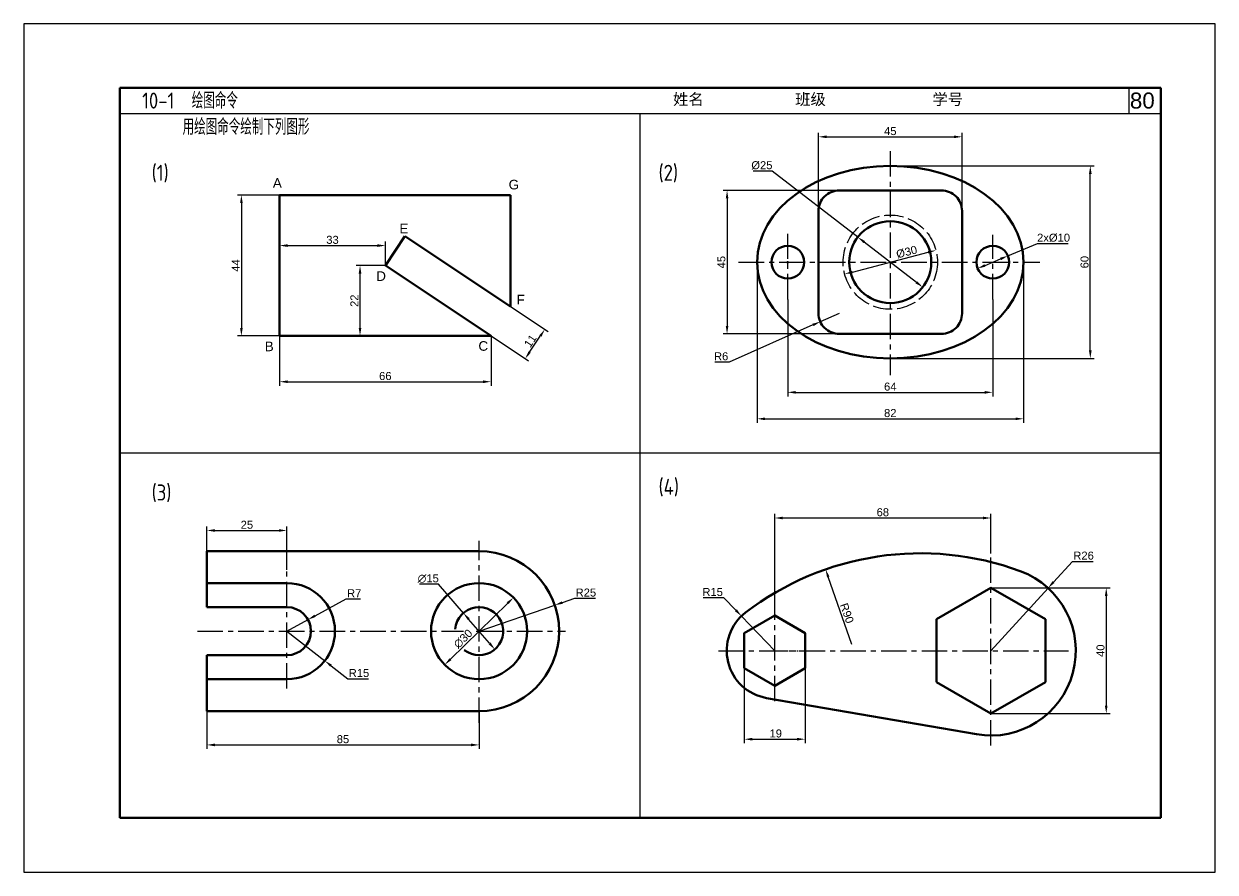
# Model space of a CAD drawing. Header units: millimetres. Extents: x 2253 to 3450, y 832 to 1419.
# Drawn here: x 2257.7 to 2629.7, y 1154.1 to 1419.1 of the extents above; entities that cross this region are included whole.
import ezdxf

# ---------------------------------------------------------------- set-up
doc = ezdxf.new("R2010")
doc.units = ezdxf.units.MM
doc.header["$LTSCALE"] = 0.5
doc.linetypes.add('ACAD_ISO02W100', pattern=[15, 12, -3])
doc.linetypes.add('CENTER', pattern=[50.8, 31.75, -6.35, 6.35, -6.35])
for name, color, linetype in [('中心线层', 1, 'CENTER'), ('图层3', 1, 'CENTER'), ('文字', 7, 'Continuous'), ('文字层', 7, 'Continuous'), ('细实线', 7, 'Continuous'), ('细实线层', 7, 'Continuous'), ('虚线层', 7, 'ACAD_ISO02W100')]:
    doc.layers.add(name, color=color, linetype=linetype)
doc.layers.add('粗实线', color=7, linetype='Continuous', lineweight=53)
doc.layers.add('粗实线层', color=7, linetype='Continuous', lineweight=53)
doc.styles.add('dim', font='ARIAL.TTF')
doc.styles.add('样式 1', font='ARIAL.TTF', dxfattribs={"height": 5})
doc.styles.add('汉字', font='gbenor.shx', dxfattribs={"height": 5, "bigfont": 'gbcbig.shx'})
doc.dimstyles.new('GB-35', dxfattribs={"dimtxt": 2.5, "dimasz": 2.5, "dimexe": 1.25, "dimexo": 0, "dimgap": 0.5, "dimtad": 1, "dimdec": 0, "dimdsep": 46, "dimtxsty": 'dim', "dimcen": 2.5, "dimadec": 0, "dimazin": 2, "dimtfac": 1, "dimtdec": 0, "dimtmove": 0, "dimatfit": 3, "dimfxl": 0, "dimarcsym": 0})
doc.dimstyles.new('GB-35$3', dxfattribs={"dimtxt": 2.5, "dimasz": 2.5, "dimexe": 1.25, "dimexo": 0, "dimgap": 0.5, "dimtad": 1, "dimtoh": 1, "dimdec": 0, "dimdsep": 46, "dimtxsty": 'dim', "dimcen": 2.5, "dimadec": 0, "dimazin": 2, "dimtfac": 1, "dimtdec": 0, "dimtmove": 0, "dimatfit": 2, "dimfxl": 0, "dimarcsym": 0})
doc.dimstyles.new('GB-35$4', dxfattribs={"dimtxt": 2.5, "dimasz": 2.5, "dimexe": 1.25, "dimexo": 0, "dimgap": 0.5, "dimtad": 1, "dimtoh": 1, "dimdec": 0, "dimdsep": 46, "dimtxsty": 'dim', "dimcen": 2.5, "dimadec": 0, "dimazin": 2, "dimtfac": 1, "dimtdec": 0, "dimtmove": 0, "dimatfit": 1, "dimfxl": 0, "dimarcsym": 0})

# ---------------------------------------------------------------- blocks, each defined once
blk = doc.blocks.new('*D67')
at = {"layer": 'Defpoints', "color": 0}
for p in [(2337.54, 1321.61), (2403.54, 1321.61), (2403.54, 1307.3)]:
    blk.add_point(p, dxfattribs=at)
at = {"layer": '细实线层', "color": 0, "lineweight": -2}
for p, q in [((2337.54, 1321.61), (2337.54, 1306.05)), ((2403.54, 1321.61), (2403.54, 1306.05)), ((2340.04, 1307.3), (2401.04, 1307.3))]:
    blk.add_line(p, q, dxfattribs=at)
at = {"layer": '细实线层', "color": 0}
for points in [[(2340.04, 1307.72), (2340.04, 1306.88), (2337.54, 1307.3)], [(2401.04, 1307.72), (2401.04, 1306.88), (2403.54, 1307.3)]]:
    blk.add_solid(points, dxfattribs=at)
at = {"layer": '细实线层', "color": 0, "insert": (2370.54, 1309.08), "char_height": 2.5, "attachment_point": 5, "style": 'dim'}
blk.add_mtext('66', dxfattribs=at)
blk = doc.blocks.new('*D68')
at = {"layer": 'Defpoints', "color": 0}
for p in [(2337.54, 1365.61), (2325.59, 1321.61), (2337.54, 1321.61)]:
    blk.add_point(p, dxfattribs=at)
at = {"layer": '细实线层', "color": 0, "lineweight": -2}
for p, q in [((2337.54, 1365.61), (2324.34, 1365.61)), ((2325.59, 1363.11), (2325.59, 1324.11)), ((2337.54, 1321.61), (2324.34, 1321.61))]:
    blk.add_line(p, q, dxfattribs=at)
at = {"layer": '细实线层', "color": 0}
for points in [[(2325.18, 1363.11), (2326.01, 1363.11), (2325.59, 1365.61)], [(2325.18, 1324.11), (2326.01, 1324.11), (2325.59, 1321.61)]]:
    blk.add_solid(points, dxfattribs=at)
at = {"layer": '细实线层', "color": 0, "insert": (2323.84, 1343.61), "char_height": 2.5, "attachment_point": 5, "rotation": 90, "style": 'dim'}
blk.add_mtext('44', dxfattribs=at)
blk = doc.blocks.new('*D69')
at = {"layer": 'Defpoints', "color": 0}
for p in [(2370.54, 1349.83), (2337.54, 1343.61), (2370.54, 1343.61)]:
    blk.add_point(p, dxfattribs=at)
at = {"layer": '细实线层', "color": 0, "lineweight": -2}
for p, q in [((2337.54, 1343.61), (2337.54, 1351.08)), ((2370.54, 1343.61), (2370.54, 1351.08)), ((2340.04, 1349.83), (2368.04, 1349.83))]:
    blk.add_line(p, q, dxfattribs=at)
at = {"layer": '细实线层', "color": 0}
for points in [[(2340.04, 1350.25), (2340.04, 1349.41), (2337.54, 1349.83)], [(2368.04, 1350.25), (2368.04, 1349.41), (2370.54, 1349.83)]]:
    blk.add_solid(points, dxfattribs=at)
at = {"layer": '细实线层', "color": 0, "insert": (2354.04, 1351.61), "char_height": 2.5, "attachment_point": 5, "style": 'dim'}
blk.add_mtext('33', dxfattribs=at)
blk = doc.blocks.new('*D70')
at = {"layer": 'Defpoints', "color": 0}
for p in [(2362.64, 1343.61), (2370.54, 1343.61), (2370.54, 1321.61)]:
    blk.add_point(p, dxfattribs=at)
at = {"layer": '细实线层', "color": 0, "lineweight": -2}
for p, q in [((2370.54, 1343.61), (2361.39, 1343.61)), ((2362.64, 1324.11), (2362.64, 1341.11)), ((2370.54, 1321.61), (2361.39, 1321.61))]:
    blk.add_line(p, q, dxfattribs=at)
at = {"layer": '细实线层', "color": 0}
for points in [[(2362.22, 1341.11), (2363.05, 1341.11), (2362.64, 1343.61)], [(2362.22, 1324.11), (2363.05, 1324.11), (2362.64, 1321.61)]]:
    blk.add_solid(points, dxfattribs=at)
at = {"layer": '细实线层', "color": 0, "insert": (2360.88, 1332.61), "char_height": 2.5, "attachment_point": 5, "rotation": 90, "style": 'dim'}
blk.add_mtext('22', dxfattribs=at)
blk = doc.blocks.new('*D71')
at = {"layer": 'Defpoints', "color": 0}
for p in [(2409.64, 1330.76), (2403.54, 1321.61), (2420.32, 1323.64)]:
    blk.add_point(p, dxfattribs=at)
at = {"layer": '细实线层', "color": 0, "lineweight": -2}
for p, q in [((2409.64, 1330.76), (2421.36, 1322.95)), ((2403.54, 1321.61), (2415.25, 1313.79)), ((2415.6, 1316.57), (2418.93, 1321.56))]:
    blk.add_line(p, q, dxfattribs=at)
at = {"layer": '细实线层', "color": 0}
for points in [[(2418.58, 1321.79), (2419.28, 1321.33), (2420.32, 1323.64)], [(2415.25, 1316.8), (2415.95, 1316.34), (2414.21, 1314.49)]]:
    blk.add_solid(points, dxfattribs=at)
at = {"layer": '细实线层', "color": 0, "insert": (2415.8, 1320.04), "char_height": 2.5, "attachment_point": 5, "rotation": 56.3099, "style": 'dim'}
blk.add_mtext('11', dxfattribs=at)
blk = doc.blocks.new('*D72')
at = {"layer": 'Defpoints', "color": 0}
for p in [(2528.21, 1374.73), (2590.66, 1374.73), (2528.21, 1314.57)]:
    blk.add_point(p, dxfattribs=at)
at = {"layer": '细实线层', "color": 0, "lineweight": -2}
for p, q in [((2528.21, 1374.73), (2591.91, 1374.73)), ((2590.66, 1317.07), (2590.66, 1372.23)), ((2528.21, 1314.57), (2591.91, 1314.57))]:
    blk.add_line(p, q, dxfattribs=at)
at = {"layer": '细实线层', "color": 0}
for points in [[(2590.24, 1372.23), (2591.08, 1372.23), (2590.66, 1374.73)], [(2590.24, 1317.07), (2591.08, 1317.07), (2590.66, 1314.57)]]:
    blk.add_solid(points, dxfattribs=at)
at = {"layer": '细实线层', "color": 0, "insert": (2588.88, 1344.65), "char_height": 2.5, "attachment_point": 5, "rotation": 90, "style": 'dim'}
blk.add_mtext('60', dxfattribs=at)
blk = doc.blocks.new('*D73')
at = {"layer": 'Defpoints', "color": 0}
for p in [(2486.61, 1344.65), (2569.81, 1344.65), (2569.81, 1295.72)]:
    blk.add_point(p, dxfattribs=at)
at = {"layer": '细实线层', "color": 0, "lineweight": -2}
for p, q in [((2486.61, 1344.65), (2486.61, 1294.47)), ((2569.81, 1344.65), (2569.81, 1294.47)), ((2489.11, 1295.72), (2567.31, 1295.72))]:
    blk.add_line(p, q, dxfattribs=at)
at = {"layer": '细实线层', "color": 0}
for points in [[(2489.11, 1296.14), (2489.11, 1295.3), (2486.61, 1295.72)], [(2567.31, 1296.14), (2567.31, 1295.3), (2569.81, 1295.72)]]:
    blk.add_solid(points, dxfattribs=at)
at = {"layer": '细实线层', "color": 0, "insert": (2528.21, 1297.5), "char_height": 2.5, "attachment_point": 5, "style": 'dim'}
blk.add_mtext('82', dxfattribs=at)
blk = doc.blocks.new('*D74')
at = {"layer": 'Defpoints', "color": 0}
for p in [(2496.21, 1333.03), (2560.21, 1333.03), (2560.21, 1303.99)]:
    blk.add_point(p, dxfattribs=at)
at = {"layer": '细实线层', "color": 0, "lineweight": -2}
for p, q in [((2496.21, 1333.03), (2496.21, 1302.74)), ((2560.21, 1333.03), (2560.21, 1302.74)), ((2498.71, 1303.99), (2557.71, 1303.99))]:
    blk.add_line(p, q, dxfattribs=at)
at = {"layer": '细实线层', "color": 0}
for points in [[(2498.71, 1304.41), (2498.71, 1303.57), (2496.21, 1303.99)], [(2557.71, 1304.41), (2557.71, 1303.57), (2560.21, 1303.99)]]:
    blk.add_solid(points, dxfattribs=at)
at = {"layer": '细实线层', "color": 0, "insert": (2528.21, 1305.77), "char_height": 2.5, "attachment_point": 5, "style": 'dim'}
blk.add_mtext('64', dxfattribs=at)
blk = doc.blocks.new('*D75')
at = {"layer": 'Defpoints', "color": 0}
for p in [(2512.21, 1367.05), (2477.24, 1322.25), (2512.21, 1322.25)]:
    blk.add_point(p, dxfattribs=at)
at = {"layer": '细实线层', "color": 0, "lineweight": -2}
for p, q in [((2512.21, 1367.05), (2475.99, 1367.05)), ((2477.24, 1364.55), (2477.24, 1324.75)), ((2512.21, 1322.25), (2475.99, 1322.25))]:
    blk.add_line(p, q, dxfattribs=at)
at = {"layer": '细实线层', "color": 0}
for points in [[(2476.83, 1364.55), (2477.66, 1364.55), (2477.24, 1367.05)], [(2476.83, 1324.75), (2477.66, 1324.75), (2477.24, 1322.25)]]:
    blk.add_solid(points, dxfattribs=at)
at = {"layer": '细实线层', "color": 0, "insert": (2475.47, 1344.65), "char_height": 2.5, "attachment_point": 5, "rotation": 90, "style": 'dim'}
blk.add_mtext('45', dxfattribs=at)
blk = doc.blocks.new('*D76')
at = {"layer": 'Defpoints', "color": 0}
for p in [(2550.61, 1383.81), (2505.81, 1344.65), (2550.61, 1344.65)]:
    blk.add_point(p, dxfattribs=at)
at = {"layer": '细实线层', "color": 0, "lineweight": -2}
for p, q in [((2505.81, 1344.65), (2505.81, 1385.06)), ((2550.61, 1344.65), (2550.61, 1385.06)), ((2508.31, 1383.81), (2548.11, 1383.81))]:
    blk.add_line(p, q, dxfattribs=at)
at = {"layer": '细实线层', "color": 0}
for points in [[(2508.31, 1384.22), (2508.31, 1383.39), (2505.81, 1383.81)], [(2548.11, 1384.22), (2548.11, 1383.39), (2550.61, 1383.81)]]:
    blk.add_solid(points, dxfattribs=at)
at = {"layer": '细实线层', "color": 0, "insert": (2528.21, 1385.58), "char_height": 2.5, "attachment_point": 5, "style": 'dim'}
blk.add_mtext('45', dxfattribs=at)
blk = doc.blocks.new('*D77')
at = {"layer": 'Defpoints', "color": 0}
for p in [(2564.93, 1346.62), (2555.48, 1342.67)]:
    blk.add_point(p, dxfattribs=at)
at = {"layer": '细实线层', "color": 0, "lineweight": -2}
for p, q in [((2564.93, 1346.62), (2574.16, 1350.48)), ((2574.16, 1350.48), (2583.71, 1350.48)), ((2557.79, 1343.64), (2562.63, 1345.66))]:
    blk.add_line(p, q, dxfattribs=at)
at = {"layer": '细实线层', "color": 0}
for points in [[(2557.63, 1344.02), (2557.95, 1343.25), (2555.48, 1342.67)], [(2562.47, 1346.04), (2562.79, 1345.27), (2564.93, 1346.62)]]:
    blk.add_solid(points, dxfattribs=at)
at = {"layer": '细实线层', "color": 0, "insert": (2579.19, 1352.25), "char_height": 2.5, "attachment_point": 5, "style": 'dim'}
blk.add_mtext('2{\\fArial|b0|i0|c0|p32;x}%%C10', dxfattribs=at)
blk = doc.blocks.new('*D78')
at = {"layer": 'Defpoints', "color": 0}
for p in [(2512.21, 1328.65), (2506.36, 1326.06)]:
    blk.add_point(p, dxfattribs=at)
at = {"layer": '细实线层', "color": 0, "lineweight": -2}
for p, q in [((2512.21, 1328.65), (2506.36, 1326.06)), ((2504.07, 1325.04), (2477.92, 1313.46)), ((2477.92, 1313.46), (2473.39, 1313.46))]:
    blk.add_line(p, q, dxfattribs=at)
at = {"layer": '细实线层', "color": 0}
blk.add_solid([(2503.9, 1325.42), (2504.24, 1324.66), (2506.36, 1326.06)], dxfattribs=at)
at = {"layer": '细实线层', "color": 0, "insert": (2475.4, 1315.23), "char_height": 2.5, "attachment_point": 5, "style": 'dim'}
blk.add_mtext('R6', dxfattribs=at)
blk = doc.blocks.new('*D79')
at = {"layer": 'Defpoints', "color": 0}
for p in [(2339.81, 1260.84), (2314.81, 1254.39), (2339.81, 1248.56)]:
    blk.add_point(p, dxfattribs=at)
at = {"layer": '细实线层', "color": 0, "lineweight": -2}
for p, q in [((2314.81, 1254.39), (2314.81, 1262.09)), ((2339.81, 1248.56), (2339.81, 1262.09)), ((2317.31, 1260.84), (2337.31, 1260.84))]:
    blk.add_line(p, q, dxfattribs=at)
at = {"layer": '细实线层', "color": 0}
for points in [[(2317.31, 1261.25), (2317.31, 1260.42), (2314.81, 1260.84)], [(2337.31, 1261.25), (2337.31, 1260.42), (2339.81, 1260.84)]]:
    blk.add_solid(points, dxfattribs=at)
at = {"layer": '细实线层', "color": 0, "insert": (2327.31, 1262.61), "char_height": 2.5, "attachment_point": 5, "style": 'dim'}
blk.add_mtext('25', dxfattribs=at)
blk = doc.blocks.new('*D80')
at = {"layer": 'Defpoints', "color": 0}
for p in [(2394.9, 1235.06), (2404.71, 1223.71)]:
    blk.add_point(p, dxfattribs=at)
at = {"layer": '细实线层', "color": 0, "lineweight": -2}
for p, q in [((2387.15, 1244.03), (2381.22, 1244.03)), ((2394.9, 1235.06), (2387.15, 1244.03)), ((2403.08, 1225.61), (2396.54, 1233.17))]:
    blk.add_line(p, q, dxfattribs=at)
at = {"layer": '细实线层', "color": 0}
for points in [[(2396.85, 1233.44), (2396.22, 1232.9), (2394.9, 1235.06)], [(2403.39, 1225.88), (2402.76, 1225.33), (2404.71, 1223.71)]]:
    blk.add_solid(points, dxfattribs=at)
at = {"layer": '细实线层', "color": 0, "insert": (2383.94, 1245.81), "char_height": 2.5, "attachment_point": 5, "style": 'dim'}
blk.add_mtext('∅15', dxfattribs=at)
blk = doc.blocks.new('*D81')
at = {"layer": 'Defpoints', "color": 0}
for p in [(2410.53, 1239.88), (2389.09, 1218.89)]:
    blk.add_point(p, dxfattribs=at)
at = {"layer": '细实线层', "color": 0, "lineweight": -2}
blk.add_line((2408.74, 1238.13), (2390.87, 1220.64), dxfattribs=at)
at = {"layer": '细实线层', "color": 0}
for points in [[(2408.45, 1238.43), (2409.03, 1237.83), (2410.53, 1239.88)], [(2390.58, 1220.94), (2391.17, 1220.35), (2389.09, 1218.89)]]:
    blk.add_solid(points, dxfattribs=at)
at = {"layer": '细实线层', "color": 0, "insert": (2394.82, 1227), "char_height": 2.5, "attachment_point": 5, "rotation": 44.3908, "style": 'dim'}
blk.add_mtext('∅30', dxfattribs=at)
blk = doc.blocks.new('*D82')
at = {"layer": 'Defpoints', "color": 0}
for p in [(2423.45, 1237.52), (2399.81, 1229.39)]:
    blk.add_point(p, dxfattribs=at)
at = {"layer": '细实线层', "color": 0, "lineweight": -2}
for p, q in [((2425.81, 1238.33), (2429.67, 1239.66)), ((2429.67, 1239.66), (2436.16, 1239.66)), ((2399.81, 1229.39), (2423.45, 1237.52))]:
    blk.add_line(p, q, dxfattribs=at)
at = {"layer": '细实线层', "color": 0}
blk.add_solid([(2425.68, 1238.72), (2425.95, 1237.94), (2423.45, 1237.52)], dxfattribs=at)
at = {"layer": '细实线层', "color": 0, "insert": (2433.16, 1241.43), "char_height": 2.5, "attachment_point": 5, "style": 'dim'}
blk.add_mtext('R25', dxfattribs=at)
blk = doc.blocks.new('*D83')
at = {"layer": 'Defpoints', "color": 0}
for p in [(2346.39, 1232.99), (2339.81, 1229.39)]:
    blk.add_point(p, dxfattribs=at)
at = {"layer": '细实线层', "color": 0, "lineweight": -2}
for p, q in [((2348.58, 1234.18), (2358.29, 1239.49)), ((2358.29, 1239.49), (2362.82, 1239.49)), ((2339.81, 1229.39), (2346.39, 1232.99))]:
    blk.add_line(p, q, dxfattribs=at)
at = {"layer": '细实线层', "color": 0}
blk.add_solid([(2348.38, 1234.55), (2348.78, 1233.82), (2346.39, 1232.99)], dxfattribs=at)
at = {"layer": '细实线层', "color": 0, "insert": (2360.81, 1241.24), "char_height": 2.5, "attachment_point": 5, "style": 'dim'}
blk.add_mtext('R7', dxfattribs=at)
blk = doc.blocks.new('*D84')
at = {"layer": 'Defpoints', "color": 0}
for p in [(2339.81, 1229.39), (2351.62, 1220.15)]:
    blk.add_point(p, dxfattribs=at)
at = {"layer": '细实线层', "color": 0, "lineweight": -2}
for p, q in [((2339.81, 1229.39), (2351.62, 1220.15)), ((2353.59, 1218.61), (2358.81, 1214.53)), ((2358.81, 1214.53), (2365.3, 1214.53))]:
    blk.add_line(p, q, dxfattribs=at)
at = {"layer": '细实线层', "color": 0}
blk.add_solid([(2353.85, 1218.93), (2353.33, 1218.28), (2351.62, 1220.15)], dxfattribs=at)
at = {"layer": '细实线层', "color": 0, "insert": (2362.3, 1216.3), "char_height": 2.5, "attachment_point": 5, "style": 'dim'}
blk.add_mtext('R15', dxfattribs=at)
blk = doc.blocks.new('*D85')
at = {"layer": 'Defpoints', "color": 0}
for p in [(2314.81, 1204.39), (2399.81, 1204.39), (2399.81, 1193.86)]:
    blk.add_point(p, dxfattribs=at)
at = {"layer": '细实线层', "color": 0, "lineweight": -2}
for p, q in [((2314.81, 1204.39), (2314.81, 1192.61)), ((2399.81, 1204.39), (2399.81, 1192.61)), ((2317.31, 1193.86), (2397.31, 1193.86))]:
    blk.add_line(p, q, dxfattribs=at)
at = {"layer": '细实线层', "color": 0}
for points in [[(2317.31, 1194.28), (2317.31, 1193.44), (2314.81, 1193.86)], [(2397.31, 1194.28), (2397.31, 1193.44), (2399.81, 1193.86)]]:
    blk.add_solid(points, dxfattribs=at)
at = {"layer": '细实线层', "color": 0, "insert": (2357.31, 1195.64), "char_height": 2.5, "attachment_point": 5, "style": 'dim'}
blk.add_mtext('85', dxfattribs=at)
blk = doc.blocks.new('*D86')
at = {"layer": 'Defpoints', "color": 0}
for p in [(2559.63, 1264.74), (2559.63, 1253.61), (2492.13, 1238.18)]:
    blk.add_point(p, dxfattribs=at)
at = {"layer": '细实线层', "color": 0, "lineweight": -2}
for p, q in [((2492.13, 1238.18), (2492.13, 1265.99)), ((2559.63, 1253.61), (2559.63, 1265.99)), ((2494.63, 1264.74), (2557.13, 1264.74))]:
    blk.add_line(p, q, dxfattribs=at)
at = {"layer": '细实线层', "color": 0}
for points in [[(2494.63, 1265.16), (2494.63, 1264.32), (2492.13, 1264.74)], [(2557.13, 1265.16), (2557.13, 1264.32), (2559.63, 1264.74)]]:
    blk.add_solid(points, dxfattribs=at)
at = {"layer": '细实线层', "color": 0, "insert": (2525.88, 1266.52), "char_height": 2.5, "attachment_point": 5, "style": 'dim'}
blk.add_mtext('68', dxfattribs=at)
blk = doc.blocks.new('*D87')
at = {"layer": 'Defpoints', "color": 0}
for p in [(2481.74, 1234.11), (2492.13, 1223.29)]:
    blk.add_point(p, dxfattribs=at)
at = {"layer": '细实线层', "color": 0, "lineweight": -2}
for p, q in [((2476.24, 1239.83), (2469.74, 1239.83)), ((2480.01, 1235.91), (2476.24, 1239.83)), ((2492.13, 1223.29), (2481.74, 1234.11))]:
    blk.add_line(p, q, dxfattribs=at)
at = {"layer": '细实线层', "color": 0}
blk.add_solid([(2480.31, 1236.2), (2479.71, 1235.62), (2481.74, 1234.11)], dxfattribs=at)
at = {"layer": '细实线层', "color": 0, "insert": (2472.74, 1241.61), "char_height": 2.5, "attachment_point": 5, "style": 'dim'}
blk.add_mtext('R15', dxfattribs=at)
blk = doc.blocks.new('*D88')
at = {"layer": 'Defpoints', "color": 0}
for p in [(2577.49, 1242.87), (2559.63, 1223.29)]:
    blk.add_point(p, dxfattribs=at)
at = {"layer": '细实线层', "color": 0, "lineweight": -2}
for p, q in [((2579.17, 1244.72), (2585.08, 1251.19)), ((2585.08, 1251.19), (2591.55, 1251.19)), ((2559.63, 1223.29), (2577.49, 1242.87))]:
    blk.add_line(p, q, dxfattribs=at)
at = {"layer": '细实线层', "color": 0}
blk.add_solid([(2578.87, 1245), (2579.48, 1244.44), (2577.49, 1242.87)], dxfattribs=at)
at = {"layer": '细实线层', "color": 0, "insert": (2588.56, 1252.97), "char_height": 2.5, "attachment_point": 5, "style": 'dim'}
blk.add_mtext('R26', dxfattribs=at)
blk = doc.blocks.new('*D89')
at = {"layer": 'Defpoints', "color": 0}
for p in [(2482.63, 1228.78), (2501.63, 1228.78), (2501.63, 1195.64)]:
    blk.add_point(p, dxfattribs=at)
at = {"layer": '细实线', "color": 0, "lineweight": -2}
for p, q in [((2482.63, 1228.78), (2482.63, 1194.39)), ((2501.63, 1228.78), (2501.63, 1194.39)), ((2485.13, 1195.64), (2499.13, 1195.64))]:
    blk.add_line(p, q, dxfattribs=at)
at = {"layer": '细实线', "color": 0}
for points in [[(2485.13, 1196.06), (2485.13, 1195.22), (2482.63, 1195.64)], [(2499.13, 1196.06), (2499.13, 1195.22), (2501.63, 1195.64)]]:
    blk.add_solid(points, dxfattribs=at)
at = {"layer": '细实线', "color": 0, "insert": (2492.44, 1197.42), "char_height": 2.5, "attachment_point": 5, "style": 'dim'}
blk.add_mtext('19', dxfattribs=at)
blk = doc.blocks.new('*D90')
at = {"layer": 'Defpoints', "color": 0}
for p in [(2518.08, 1352.47), (2538.34, 1336.83)]:
    blk.add_point(p, dxfattribs=at)
at = {"layer": '细实线', "color": 0, "lineweight": -2}
for p, q in [((2491.32, 1373.12), (2485.4, 1373.12)), ((2518.08, 1352.47), (2491.32, 1373.12)), ((2536.36, 1338.35), (2520.06, 1350.94))]:
    blk.add_line(p, q, dxfattribs=at)
at = {"layer": '细实线', "color": 0}
for points in [[(2520.31, 1351.27), (2519.8, 1350.61), (2518.08, 1352.47)], [(2536.62, 1338.68), (2536.11, 1338.02), (2538.34, 1336.83)]]:
    blk.add_solid(points, dxfattribs=at)
at = {"layer": '细实线', "color": 0, "insert": (2488.11, 1374.89), "char_height": 2.5, "attachment_point": 5, "style": 'dim'}
blk.add_mtext('%%c25', dxfattribs=at)
blk = doc.blocks.new('*D91')
at = {"layer": 'Defpoints', "color": 0}
for p in [(2542.45, 1348.36), (2513.96, 1340.94)]:
    blk.add_point(p, dxfattribs=at)
at = {"layer": '细实线', "color": 0, "lineweight": -2}
blk.add_line((2516.38, 1341.57), (2540.04, 1347.73), dxfattribs=at)
at = {"layer": '细实线', "color": 0}
for points in [[(2539.93, 1348.13), (2540.14, 1347.32), (2542.45, 1348.36)], [(2516.28, 1341.97), (2516.49, 1341.17), (2513.96, 1340.94)]]:
    blk.add_solid(points, dxfattribs=at)
at = {"layer": '细实线', "color": 0, "insert": (2533.33, 1347.82), "char_height": 2.5, "attachment_point": 5, "rotation": 14.5928, "style": 'dim'}
blk.add_mtext('%%c30', dxfattribs=at)
blk = doc.blocks.new('*D92')
at = {"layer": 'Defpoints', "color": 0}
for p in [(2559.63, 1242.92), (2559.63, 1203.66), (2595.64, 1203.66)]:
    blk.add_point(p, dxfattribs=at)
at = {"layer": '细实线', "color": 0, "lineweight": -2}
for p, q in [((2559.63, 1242.92), (2596.89, 1242.92)), ((2595.64, 1240.42), (2595.64, 1206.16)), ((2559.63, 1203.66), (2596.89, 1203.66))]:
    blk.add_line(p, q, dxfattribs=at)
at = {"layer": '细实线', "color": 0}
for points in [[(2595.22, 1240.42), (2596.05, 1240.42), (2595.64, 1242.92)], [(2595.22, 1206.16), (2596.05, 1206.16), (2595.64, 1203.66)]]:
    blk.add_solid(points, dxfattribs=at)
at = {"layer": '细实线', "color": 0, "insert": (2593.86, 1223.29), "char_height": 2.5, "attachment_point": 5, "rotation": 90, "style": 'dim'}
blk.add_mtext('40', dxfattribs=at)

msp = doc.modelspace()

# ---------------------------------------------------------------- linework, layer by layer
at = {"layer": '中心线层', "color": 7, "ltscale": 0.1}
msp.add_line((2492.13, 1223.29), (2505.7, 1223.29), dxfattribs=at)
at = {"layer": '图层3', "color": 7, "ltscale": 0.5}
for p, q in [((2528.21, 1379.3), (2528.21, 1309.4)), ((2496.21, 1333.03), (2496.21, 1353.45)), ((2560.21, 1333.03), (2560.21, 1353.23)), ((2480.85, 1344.65), (2574.95, 1344.65)), ((2399.81, 1200.75), (2399.81, 1257.62)), ((2559.63, 1193.69), (2559.63, 1253.61)), ((2339.81, 1211.49), (2339.81, 1248.56)), ((2492.13, 1207.5), (2492.13, 1238.18)), ((2311.91, 1229.39), (2394.96, 1229.39)), ((2398.93, 1229.39), (2426.83, 1229.39)), ((2474.53, 1223.29), (2583.9, 1223.29))]:
    msp.add_line(p, q, dxfattribs=at)
at = {"layer": '文字层'}
msp.add_line((2516.22, 1225.19), (2508.84, 1246.32), dxfattribs=at)
msp.add_solid([(2509.23, 1246.45), (2508.45, 1246.18), (2508.02, 1248.68)], dxfattribs=at)
at = {"layer": '粗实线', "color": 7}
for p, q in [((2612.66, 1399.1), (2287.66, 1399.1)), ((2287.66, 1399.1), (2287.66, 1171.1)), ((2612.66, 1171.1), (2612.66, 1399.1)), ((2287.66, 1171.1), (2612.66, 1171.1))]:
    msp.add_line(p, q, dxfattribs=at)
at = {"layer": '粗实线层', "color": 7, "ltscale": 3}
for p, q in [((2337.54, 1365.61), (2337.54, 1321.61)), ((2409.64, 1365.61), (2337.54, 1365.61)), ((2409.64, 1330.76), (2409.64, 1365.61)), ((2370.54, 1343.61), (2376.64, 1352.76)), ((2376.64, 1352.76), (2409.64, 1330.76)), ((2403.54, 1321.61), (2370.54, 1343.61)), ((2337.54, 1321.61), (2403.54, 1321.61))]:
    msp.add_line(p, q, dxfattribs=at)
at = {"layer": '粗实线层', "color": 7, "ltscale": 0.5}
for p, q in [((2314.81, 1236.89), (2314.81, 1254.39)), ((2314.81, 1254.39), (2399.81, 1254.39)), ((2339.81, 1244.39), (2314.81, 1244.39)), ((2339.81, 1236.89), (2314.81, 1236.89)), ((2339.81, 1221.89), (2314.81, 1221.89)), ((2314.81, 1221.89), (2314.81, 1204.39)), ((2339.81, 1214.39), (2314.81, 1214.39)), ((2314.81, 1204.39), (2399.81, 1204.39))]:
    msp.add_line(p, q, dxfattribs=at)
at = {"layer": '粗实线层', "color": 7, "ltscale": 0.1}
msp.add_line((2489.58, 1208.51), (2555.12, 1197.18), dxfattribs=at)
at = {"layer": '粗实线层', "color": 7}
msp.add_lwpolyline([(2505.81, 1328.65, 0.414214), (2512.21, 1322.25), (2544.21, 1322.25, 0.414214), (2550.61, 1328.65), (2550.61, 1360.65, 0.414214), (2544.21, 1367.05), (2512.21, 1367.05, 0.414214), (2505.81, 1360.65)], format="xyb", close=True, dxfattribs=at)
at = {"layer": '粗实线层', "color": 7, "ltscale": 0.1}
for points in [[(2542.63, 1213.48), (2559.63, 1203.66), (2576.63, 1213.48), (2576.63, 1233.11), (2559.63, 1242.92), (2542.63, 1233.11)], [(2482.63, 1217.81), (2492.13, 1212.32), (2501.63, 1217.81), (2501.63, 1228.78), (2492.13, 1234.26), (2482.63, 1228.78)]]:
    msp.add_lwpolyline(points, close=True, dxfattribs=at)
at = {"layer": '粗实线层', "color": 7}
for centre, radius in [((2528.21, 1344.65), 12.8), ((2496.21, 1344.65), 5.12), ((2560.21, 1344.65), 5.12)]:
    msp.add_circle(centre, radius, dxfattribs=at)
at = {"layer": '粗实线层', "color": 7, "ltscale": 0.5}
msp.add_circle((2399.81, 1229.39), 15, dxfattribs=at)
for centre, radius, start, end in [((2399.81, 1229.39), 25, 270, 90), ((2339.81, 1229.39), 15, 270, 90), ((2339.81, 1229.39), 7.5, 270, 90), ((2399.81, 1229.39), 7.5, 232.0221, 175.0216)]:
    msp.add_arc(centre, radius, start, end, dxfattribs=at)
at = {"layer": '粗实线层', "color": 7, "ltscale": 0.1}
for centre, radius, start, end in [((2537.68, 1163.71), 90, 69.7756, 127.3952), ((2559.63, 1223.29), 26.5, 260.1906, 69.7756), ((2492.13, 1223.29), 15, 127.3952, 260.1906)]:
    msp.add_arc(centre, radius, start, end, dxfattribs=at)
at = {"layer": '粗实线层', "color": 7}
msp.add_ellipse((2528.21, 1344.65), major_axis=(-41.6, 0), ratio=0.723077, dxfattribs=at)
for p in [(2528.21, 1374.73), (2486.61, 1344.65), (2496.21, 1344.65), (2569.81, 1344.65), (2528.21, 1314.57)]:
    msp.add_point(p, dxfattribs=at)
at = {"layer": '细实线', "color": 7}
for p, q in [((2629.66, 1419.1), (2257.66, 1419.1)), ((2257.66, 1419.1), (2257.66, 1154.1)), ((2629.66, 1154.1), (2629.66, 1419.1)), ((2602.66, 1399.1), (2602.66, 1391.1)), ((2287.66, 1391.1), (2612.66, 1391.1)), ((2450.16, 1171.1), (2450.16, 1391.1)), ((2287.66, 1285.1), (2612.66, 1285.1)), ((2257.66, 1154.1), (2629.66, 1154.1))]:
    msp.add_line(p, q, dxfattribs=at)
at = {"layer": '虚线层', "color": 7}
msp.add_circle((2528.21, 1344.65), 14.72, dxfattribs=at)

# ---------------------------------------------------------------- texts
at = {"layer": '文字', "color": 7, "insert": (2289.16, 1395.1), "char_height": 5, "width": 313.5, "attachment_point": 4, "style": '汉字'}
msp.add_mtext('  10-1  绘图命令', dxfattribs=at)
at = {"layer": '文字', "color": 7, "insert": (2455.63, 1395.33), "char_height": 3.5, "width": 313.5, "attachment_point": 4}
msp.add_mtext('{\\fSimSun|b0|i0|c134|p2;  姓名            班级              学号}', dxfattribs=at)
at = {"layer": '文字层', "insert": (2514.67, 1235.01), "char_height": 2.5, "attachment_point": 5, "rotation": 289.2457, "style": 'dim'}
msp.add_mtext('R90', dxfattribs=at)
at = {"layer": '细实线', "color": 7, "ltscale": 0.3, "insert": (2606.9, 1395.1), "char_height": 5, "width": 10, "attachment_point": 5, "style": '样式 1'}
msp.add_mtext('80', dxfattribs=at)
at = {"layer": '细实线', "color": 7, "char_height": 5, "attachment_point": 1, "style": '汉字'}
for s, insert, width in [('     用绘图命令绘制下列图形', (2293.68, 1389.42), 115.9218), ('(1)', (2297.57, 1375.07), 19.0406), ('(2)', (2455.84, 1375.07), 19.0406), ('(4)', (2455.84, 1276.98), 19.0406), ('(3)', (2297.57, 1275.2), 19.0406)]:
    msp.add_mtext(s, dxfattribs=dict(at, insert=insert, width=width))
at = {"layer": '细实线层', "color": 7, "ltscale": 3, "style": 'dim'}
for s, p in [('A', (2335.42, 1367.91)), ('G', (2409.04, 1367.38)), ('E', (2374.94, 1353.65)), ('D', (2367.7, 1338.79)), ('F', (2411.53, 1331.46)), ('B', (2332.89, 1316.83)), ('C', (2399.6, 1316.97))]:
    msp.add_text(s, height=3, dxfattribs=at).set_placement(p)

# ---------------------------------------------------------------- dimensions: what is measured, and where the dimension line sits
at = {"layer": '细实线', "color": 7}
for p1, p2, text, picture, middle in [((2538.34, 1336.83), (2518.08, 1352.47), '%%c25', '*D90', (2488.11, 1373.12)), ((2513.96, 1340.94), (2542.45, 1348.36), '%%c30', '*D91', (2533.77, 1346.1))]:
    dim = msp.add_diameter_dim_2p(p1=p1, p2=p2, text=text, dimstyle='GB-35$3', dxfattribs=at)
    dim.commit()
    dim.dimension.update_dxf_attribs({"geometry": picture, "text_midpoint": middle, "dimtype": 163})
dim = msp.add_linear_dim(base=(2595.64, 1203.66), p1=(2559.63, 1242.92), p2=(2559.63, 1203.66), angle=90, text='40', dimstyle='GB-35', dxfattribs=at)
dim.commit()
dim.dimension.update_dxf_attribs({"geometry": '*D92', "text_midpoint": (2593.86, 1223.29)})
dim = msp.add_linear_dim(base=(2501.63, 1195.64), p1=(2482.63, 1228.78), p2=(2501.63, 1228.78), angle=0, dimstyle='GB-35', dxfattribs=at)
dim.commit()
dim.dimension.update_dxf_attribs({"geometry": '*D89', "text_midpoint": (2492.44, 1195.64), "dimtype": 161})
at = {"layer": '细实线层', "color": 7}
for base, p1, p2, text, picture, middle in [((2550.61, 1383.81), (2505.81, 1344.65), (2550.61, 1344.65), '45', '*D76', (2528.21, 1385.58)), ((2569.81, 1295.72), (2486.61, 1344.65), (2569.81, 1344.65), '82', '*D73', (2528.21, 1297.5))]:
    dim = msp.add_linear_dim(base=base, p1=p1, p2=p2, text=text, dimstyle='GB-35', dxfattribs=at)
    dim.commit()
    dim.dimension.update_dxf_attribs({"geometry": picture, "text_midpoint": middle})
for base, p1, p2, text, picture, middle in [((2590.66, 1374.73), (2528.21, 1314.57), (2528.21, 1374.73), '60', '*D72', (2588.88, 1344.65)), ((2477.24, 1322.25), (2512.21, 1367.05), (2512.21, 1322.25), '45', '*D75', (2475.47, 1344.65))]:
    dim = msp.add_linear_dim(base=base, p1=p1, p2=p2, angle=90, text=text, dimstyle='GB-35', dxfattribs=at)
    dim.commit()
    dim.dimension.update_dxf_attribs({"geometry": picture, "text_midpoint": middle})
at = {"layer": '细实线层', "color": 7, "ltscale": 3}
for base, p1, p2, picture, middle in [((2325.59, 1321.61), (2337.54, 1365.61), (2337.54, 1321.61), '*D68', (2323.84, 1343.61)), ((2362.64, 1343.61), (2370.54, 1321.61), (2370.54, 1343.61), '*D70', (2360.88, 1332.61))]:
    dim = msp.add_linear_dim(base=base, p1=p1, p2=p2, angle=90, dimstyle='GB-35', dxfattribs=at)
    dim.commit()
    dim.dimension.update_dxf_attribs({"geometry": picture, "text_midpoint": middle})
for base, p1, p2, picture, middle in [((2370.54, 1349.83), (2337.54, 1343.61), (2370.54, 1343.61), '*D69', (2354.04, 1351.61)), ((2403.54, 1307.3), (2337.54, 1321.61), (2403.54, 1321.61), '*D67', (2370.54, 1309.08))]:
    dim = msp.add_linear_dim(base=base, p1=p1, p2=p2, dimstyle='GB-35', dxfattribs=at)
    dim.commit()
    dim.dimension.update_dxf_attribs({"geometry": picture, "text_midpoint": middle})
at = {"layer": '细实线层', "color": 7}
dim = msp.add_diameter_dim_2p(p1=(2555.48, 1342.67), p2=(2564.93, 1346.62), text='2{\\fArial|b0|i0|c0|p32;x}%%C10', dimstyle='GB-35$3', dxfattribs=at)
dim.commit()
dim.dimension.update_dxf_attribs({"geometry": '*D77', "text_midpoint": (2579.19, 1350.48), "dimtype": 163})
dim = msp.add_linear_dim(base=(2560.21, 1303.99), p1=(2496.21, 1333.03), p2=(2560.21, 1333.03), dimstyle='GB-35', dxfattribs=at)
dim.commit()
dim.dimension.update_dxf_attribs({"geometry": '*D74', "text_midpoint": (2528.21, 1305.77)})
at = {"layer": '细实线层', "color": 7, "ltscale": 3}
dim = msp.add_aligned_dim(p1=(2403.54, 1321.61), p2=(2409.64, 1330.76), distance=-12.83, dimstyle='GB-35', dxfattribs=at)
dim.commit()
dim.dimension.update_dxf_attribs({"geometry": '*D71', "text_midpoint": (2415.8, 1320.04)})
at = {"layer": '细实线层', "color": 7}
dim = msp.add_radius_dim(center=(2512.21, 1328.65), mpoint=(2506.36, 1326.06), text='R6', dimstyle='GB-35$4', dxfattribs=at)
dim.commit()
dim.dimension.update_dxf_attribs({"geometry": '*D78', "text_midpoint": (2475.4, 1313.46), "dimtype": 164})
at = {"layer": '细实线层', "color": 7, "ltscale": 0.1}
dim = msp.add_linear_dim(base=(2559.63, 1264.74), p1=(2492.13, 1238.18), p2=(2559.63, 1253.61), text='68', dimstyle='GB-35', dxfattribs=at)
dim.commit()
dim.dimension.update_dxf_attribs({"geometry": '*D86', "text_midpoint": (2525.88, 1266.52)})
at = {"layer": '细实线层', "color": 7, "ltscale": 0.5}
for base, p1, p2, picture, middle in [((2339.81, 1260.84), (2314.81, 1254.39), (2339.81, 1248.56), '*D79', (2327.31, 1262.61)), ((2399.81, 1193.86), (2314.81, 1204.39), (2399.81, 1204.39), '*D85', (2357.31, 1195.64))]:
    dim = msp.add_linear_dim(base=base, p1=p1, p2=p2, dimstyle='GB-35', dxfattribs=at)
    dim.commit()
    dim.dimension.update_dxf_attribs({"geometry": picture, "text_midpoint": middle})
at = {"layer": '细实线层', "color": 7, "ltscale": 0.1}
for center, mpoint, picture, middle in [((2559.633, 1223.2911), (2577.4901, 1242.871), '*D88', (2588.5624, 1251.1891)), ((2492.13, 1223.29), (2481.74, 1234.11), '*D87', (2472.74, 1239.83))]:
    dim = msp.add_radius_dim(center=center, mpoint=mpoint, dimstyle='GB-35$4', dxfattribs=at)
    dim.commit()
    dim.dimension.update_dxf_attribs({"geometry": picture, "text_midpoint": middle, "dimtype": 164})
at = {"layer": '细实线层', "color": 7, "ltscale": 0.5}
for p1, p2, picture, middle in [((2404.71, 1223.71), (2394.9, 1235.06), '*D80', (2383.94, 1244.03)), ((2410.53, 1239.88), (2389.09, 1218.89), '*D81', (2396.07, 1225.73))]:
    dim = msp.add_diameter_dim_2p(p1=p1, p2=p2, dimstyle='GB-35$3', dxfattribs=at)
    dim.commit()
    dim.dimension.update_dxf_attribs({"geometry": picture, "text_midpoint": middle, "dimtype": 163})
for center, mpoint, picture, middle in [((2339.807, 1229.3878), (2346.388, 1232.985), '*D83', (2360.8092, 1239.4927)), ((2399.81, 1229.39), (2423.45, 1237.52), '*D82', (2433.16, 1239.66)), ((2339.81, 1229.39), (2351.62, 1220.15), '*D84', (2362.3, 1214.53))]:
    dim = msp.add_radius_dim(center=center, mpoint=mpoint, dimstyle='GB-35$4', dxfattribs=at)
    dim.commit()
    dim.dimension.update_dxf_attribs({"geometry": picture, "text_midpoint": middle, "dimtype": 164})

doc.saveas('drawing.dxf')
